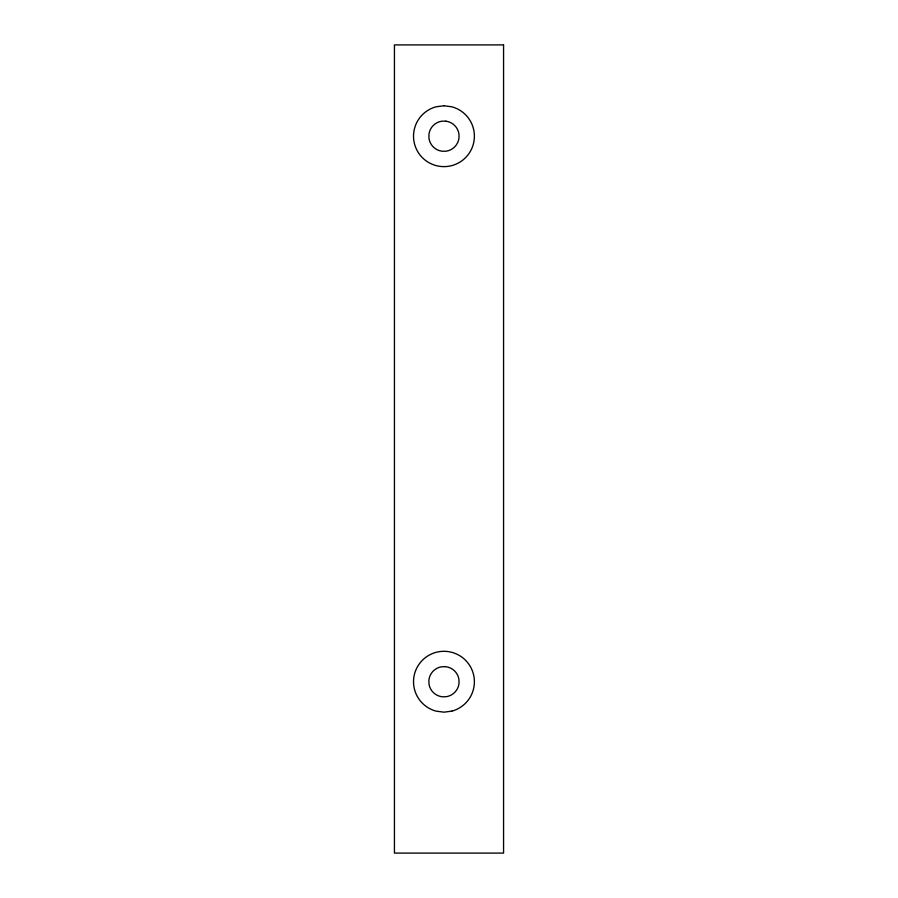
<?xml version="1.0" encoding="UTF-8"?>
<svg xmlns="http://www.w3.org/2000/svg" width="898" height="898" viewBox="0 0 898 898"><rect width="100%" height="100%" fill="white"/><g stroke="black" fill="none" stroke-linecap="round" stroke-linejoin="round"><path stroke-width="1.35" d="M443.96 105.762L436.08 106.795A30.442 30.442 0 0 0 419.029 153.659A30.442 30.442 0 0 0 468.891 153.659A30.442 30.442 0 0 0 451.84 106.795L443.96 105.762M451.84 711.137L443.96 712.17L436.08 711.137A30.442 30.442 0 0 1 419.029 664.273A30.442 30.442 0 0 1 468.891 664.273A30.442 30.442 0 0 1 451.84 711.137M445.161 666.619L441.21 666.832A15.154 15.154 0 0 0 428.851 680.527L429.053 684.478A15.154 15.154 0 0 0 442.759 696.837L446.71 696.635A15.154 15.154 0 0 0 459.069 682.929L458.867 678.978A15.154 15.154 0 0 0 445.161 666.619M503.565 44.9L394.435 44.9L394.435 853.1L503.565 853.1L503.565 44.9M445.936 121.174L441.984 121.174A15.154 15.154 0 0 0 428.941 134.217L428.941 138.169A15.154 15.154 0 0 0 441.984 151.223L445.936 151.223A15.154 15.154 0 0 0 458.979 138.169L458.979 134.217A15.154 15.154 0 0 0 445.936 121.174"/></g></svg>
